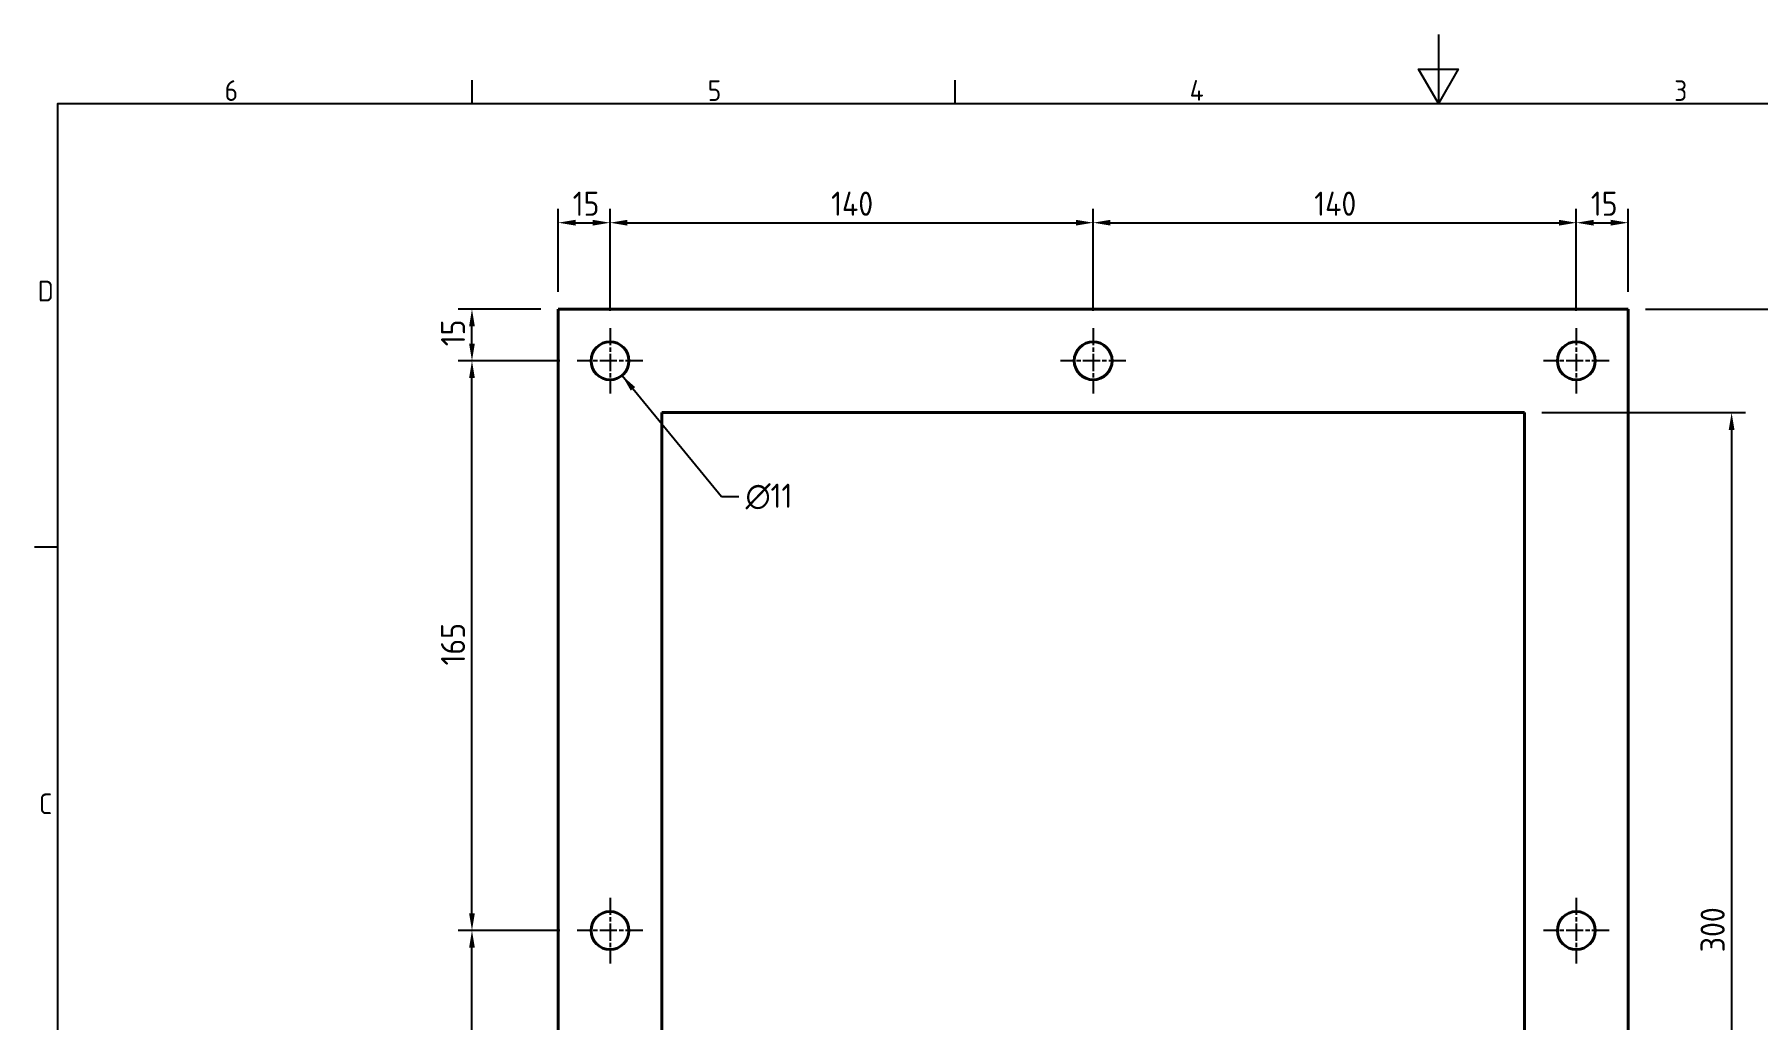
# Model space of a CAD drawing. Header units: millimetres. Extents: x 0 to 840, y 0 to 594.
# Drawn here: x 13.2 to 512.5, y 308.7 to 594 of the extents above; entities that cross this region are included whole.
import ezdxf

# ---------------------------------------------------------------- set-up
doc = ezdxf.new("R2010")
doc.units = ezdxf.units.MM
doc.header["$LTSCALE"] = 2
doc.linetypes.add('CHAIN', pattern=[0.35429999999999995, 0.2362, -0.0295, 0.0591, -0.0295])
doc.layers.get('0').update_dxf_attribs({"color": 3, "lineweight": 25})
for name, color, linetype, lineweight in [('가시적인 것(ISO)', 3, 'Continuous', 40), ('경계(ISO)', 7, 'Continuous', 25), ('기호(ISO)', 5, 'Continuous', 25), ('중심 표식(ISO)', 1, 'Continuous', 25), ('치수(ISO)', 2, 'Continuous', 25)]:
    doc.layers.add(name, color=color, linetype=linetype, lineweight=lineweight)
doc.styles.add('문자 텍스트_M2B', font='isocp.shx')
doc.styles.add('치수 텍스트_PSTEK_POSCO', font='isocp.shx')
doc.dimstyles.new('치수_PSTEK_POSCO', dxfattribs={"dimscale": 2, "dimtxt": 3.5, "dimasz": 2.5, "dimexe": 2, "dimexo": 2.5, "dimgap": 1, "dimtad": 1, "dimrnd": 1e-08, "dimdsep": 46, "dimtxsty": '치수 텍스트_PSTEK_POSCO', "dimcen": 0.09, "dimdle": 10, "dimclrd": 7, "dimclre": 7, "dimclrt": 2, "dimadec": 1, "dimazin": 2, "dimtfac": 1, "dimtmove": 0, "dimatfit": 3, "dimfxl": 0, "dimtolj": 1, "dimlwd": -1, "dimlwe": -1, "dimarcsym": 0})
doc.dimstyles.new('치수_PSTEK_POSCO$7', dxfattribs={"dimscale": 2, "dimtxt": 3.5, "dimasz": 2.5, "dimexe": 2, "dimexo": 2.5, "dimgap": 1, "dimtad": 1, "dimrnd": 1e-08, "dimdsep": 46, "dimtxsty": '치수 텍스트_PSTEK_POSCO', "dimcen": 0.09, "dimdle": 10, "dimclrd": 7, "dimclre": 7, "dimclrt": 2, "dimadec": 1, "dimazin": 2, "dimtfac": 1, "dimtmove": 0, "dimatfit": 3, "dimfxl": 0, "dimtolj": 1, "dimlwd": -1, "dimlwe": -1, "dimarcsym": 0})

# ---------------------------------------------------------------- blocks, each defined once
blk = doc.blocks.new('경계 Default Border')
at = {"layer": '경계(ISO)'}
for p, q in [((70, 287.0000076293945), (70, 290.4000091552734)), ((140, 287.0000076293945), (140, 290.4000091552734)), ((10, 222.7499961853027), (6.599999666213989, 222.7499961853027))]:
    blk.add_line(p, q, dxfattribs=at)
at = {"layer": '경계(ISO)', "flags": 128}
for points in [[(210, 297.0000076293945), (210, 287.0000076293945), (207.1132469177246, 292.0000076293945), (212.8867530822754, 292.0000076293945), (210, 287.0000076293945)], [(10, 10), (10, 287.0000076293945), (410, 287.0000076293945), (410, 10), (10, 10)]]:
    blk.add_lwpolyline(points, dxfattribs=at)
at = {"layer": '경계(ISO)', "color": 2, "char_height": 3.00000011920929, "attachment_point": 7, "style": '문자 텍스트_M2B'}
for s, insert in [('6', (34.14453946055966, 287.3713945155963)), ('5', (104.1445394605597, 287.3713945155963)), ('4', (173.9734701308116, 287.4)), ('3', (244.1685395229535, 287.3713945155963)), ('D', (7.078270083685684, 258.3463944559917)), ('C', (7.244539400955009, 184.0963944559917))]:
    blk.add_mtext(s, dxfattribs=dict(at, insert=insert))
blk = doc.blocks.new('*D22')
at = {"layer": 'Defpoints', "color": 0, "transparency": 16777216}
for p in [(139.9761594344938, 514.4862587397857), (164.9761594344938, 514.4862587397857), (170.4761594344938, 499.4862587397856)]:
    blk.add_point(p, dxfattribs=at)
at = {"layer": '치수(ISO)', "color": 7, "transparency": 16777216}
for p, q in [((159.9761594344938, 514.4862587397857), (135.9761594344938, 514.4862587397857)), ((139.9761594344938, 504.4862587397856), (139.9761594344938, 509.4862587397857)), ((165.4761594344938, 499.4862587397856), (135.9761594344938, 499.4862587397856))]:
    blk.add_line(p, q, dxfattribs=at)
for points in [[(139.1428261011605, 509.4862587397857), (140.8094927678272, 509.4862587397857), (139.9761594344938, 514.4862587397857)], [(139.1428261011605, 504.4862587397856), (140.8094927678272, 504.4862587397856), (139.9761594344938, 499.4862587397856)]]:
    blk.add_solid(points, dxfattribs=at)
at = {"layer": '치수(ISO)', "color": 2, "transparency": 16777216, "insert": (134.4761594344938, 503.7112839929551), "char_height": 7, "attachment_point": 4, "rotation": 90, "style": '치수 텍스트_PSTEK_POSCO'}
blk.add_mtext('\\A1;15', dxfattribs=at)
blk = doc.blocks.new('*D23')
at = {"layer": 'Defpoints', "color": 0, "transparency": 16777216}
for p in [(139.9761594344938, 499.4862587397856), (170.4761594344938, 499.4862587397856), (170.4761594344939, 334.4862587397857)]:
    blk.add_point(p, dxfattribs=at)
at = {"layer": '치수(ISO)', "color": 7, "transparency": 16777216}
for p, q in [((165.4761594344938, 499.4862587397856), (135.9761594344938, 499.4862587397856)), ((139.9761594344938, 339.4862587397857), (139.9761594344938, 494.4862587397856)), ((165.4761594344939, 334.4862587397857), (135.9761594344938, 334.4862587397857))]:
    blk.add_line(p, q, dxfattribs=at)
for points in [[(139.1428261011605, 494.4862587397856), (140.8094927678272, 494.4862587397856), (139.9761594344938, 499.4862587397856)], [(139.1428261011605, 339.4862587397857), (140.8094927678272, 339.4862587397857), (139.9761594344938, 334.4862587397857)]]:
    blk.add_solid(points, dxfattribs=at)
at = {"layer": '치수(ISO)', "color": 2, "transparency": 16777216, "insert": (134.4761594344938, 411.2612839929552), "char_height": 7, "attachment_point": 4, "rotation": 90, "style": '치수 텍스트_PSTEK_POSCO'}
blk.add_mtext('\\A1;165', dxfattribs=at)
blk = doc.blocks.new('*D24')
at = {"layer": 'Defpoints', "color": 0, "transparency": 16777216}
for p in [(139.9761594344938, 334.4862587397857), (170.4761594344939, 334.4862587397857), (179.976159434494, 169.4862587397857)]:
    blk.add_point(p, dxfattribs=at)
at = {"layer": '치수(ISO)', "color": 7, "transparency": 16777216}
for p, q in [((165.4761594344939, 334.4862587397857), (135.9761594344938, 334.4862587397857)), ((139.9761594344938, 174.4862587397857), (139.9761594344938, 329.4862587397857)), ((174.976159434494, 169.4862587397857), (135.9761594344938, 169.4862587397857))]:
    blk.add_line(p, q, dxfattribs=at)
for points in [[(139.1428261011605, 329.4862587397857), (140.8094927678272, 329.4862587397857), (139.9761594344938, 334.4862587397857)], [(139.1428261011604, 174.4862587397857), (140.8094927678271, 174.4862587397857), (139.9761594344938, 169.4862587397857)]]:
    blk.add_solid(points, dxfattribs=at)
at = {"layer": '치수(ISO)', "color": 2, "transparency": 16777216, "insert": (134.4761594344938, 246.2612839929551), "char_height": 7, "attachment_point": 4, "rotation": 90, "style": '치수 텍스트_PSTEK_POSCO'}
blk.add_mtext('\\A1;165', dxfattribs=at)
blk = doc.blocks.new('*D26')
at = {"layer": 'Defpoints', "color": 0, "transparency": 16777216}
for p in [(179.9761594344938, 539.4862587397859), (164.9761594344938, 514.4862587397857), (179.9761594344938, 508.9862587397857)]:
    blk.add_point(p, dxfattribs=at)
at = {"layer": '치수(ISO)', "color": 7, "transparency": 16777216}
for p, q in [((164.9761594344938, 519.4862587397857), (164.9761594344938, 543.4862587397859)), ((169.9761594344938, 539.4862587397859), (174.9761594344938, 539.4862587397859)), ((179.9761594344938, 513.9862587397856), (179.9761594344938, 543.4862587397859))]:
    blk.add_line(p, q, dxfattribs=at)
for points in [[(169.9761594344938, 540.3195920731192), (169.9761594344938, 538.6529254064525), (164.9761594344938, 539.4862587397859)], [(174.9761594344938, 540.3195920731192), (174.9761594344938, 538.6529254064525), (179.9761594344938, 539.4862587397859)]]:
    blk.add_solid(points, dxfattribs=at)
at = {"layer": '치수(ISO)', "color": 2, "transparency": 16777216, "insert": (169.1611846876632, 544.9862587397859), "char_height": 7, "attachment_point": 4, "style": '치수 텍스트_PSTEK_POSCO'}
blk.add_mtext('\\A1;15', dxfattribs=at)
blk = doc.blocks.new('*D27')
at = {"layer": 'Defpoints', "color": 0, "transparency": 16777216}
for p in [(319.9761594344937, 539.4862587397859), (179.9761594344938, 508.9862587397857), (319.9761594344937, 508.9862587397857)]:
    blk.add_point(p, dxfattribs=at)
at = {"layer": '치수(ISO)', "color": 7, "transparency": 16777216}
for p, q in [((179.9761594344938, 513.9862587397856), (179.9761594344938, 543.4862587397859)), ((184.9761594344938, 539.4862587397859), (314.9761594344937, 539.4862587397859)), ((319.9761594344937, 513.9862587397857), (319.9761594344937, 543.4862587397859))]:
    blk.add_line(p, q, dxfattribs=at)
for points in [[(184.9761594344938, 540.3195920731192), (184.9761594344938, 538.6529254064525), (179.9761594344938, 539.4862587397859)], [(314.9761594344937, 540.3195920731192), (314.9761594344937, 538.6529254064525), (319.9761594344937, 539.4862587397859)]]:
    blk.add_solid(points, dxfattribs=at)
at = {"layer": '치수(ISO)', "color": 2, "transparency": 16777216, "insert": (244.0434035289819, 544.9862587397859), "char_height": 7, "attachment_point": 4, "style": '치수 텍스트_PSTEK_POSCO'}
blk.add_mtext('\\A1;140', dxfattribs=at)
blk = doc.blocks.new('*D28')
at = {"layer": 'Defpoints', "color": 0, "transparency": 16777216}
for p in [(459.9761594344937, 539.4862587397859), (319.9761594344937, 508.9862587397857), (459.9761594344937, 508.9862587397859)]:
    blk.add_point(p, dxfattribs=at)
at = {"layer": '치수(ISO)', "color": 7, "transparency": 16777216}
for p, q in [((319.9761594344937, 513.9862587397857), (319.9761594344937, 543.4862587397859)), ((324.9761594344937, 539.4862587397859), (454.9761594344937, 539.4862587397859)), ((459.9761594344937, 513.9862587397859), (459.9761594344937, 543.4862587397859))]:
    blk.add_line(p, q, dxfattribs=at)
for points in [[(324.9761594344937, 540.3195920731192), (324.9761594344937, 538.6529254064525), (319.9761594344937, 539.4862587397859)], [(454.9761594344937, 540.3195920731192), (454.9761594344937, 538.6529254064525), (459.9761594344937, 539.4862587397859)]]:
    blk.add_solid(points, dxfattribs=at)
at = {"layer": '치수(ISO)', "color": 2, "transparency": 16777216, "insert": (384.0434035289819, 544.9862587397859), "char_height": 7, "attachment_point": 4, "style": '치수 텍스트_PSTEK_POSCO'}
blk.add_mtext('\\A1;140', dxfattribs=at)
blk = doc.blocks.new('*D29')
at = {"layer": 'Defpoints', "color": 0, "transparency": 16777216}
for p in [(474.9761594344937, 539.4862587397859), (474.9761594344937, 514.4862587397859), (459.9761594344937, 508.9862587397859)]:
    blk.add_point(p, dxfattribs=at)
at = {"layer": '치수(ISO)', "color": 7, "transparency": 16777216}
for p, q in [((459.9761594344937, 513.9862587397859), (459.9761594344937, 543.4862587397859)), ((464.9761594344937, 539.4862587397859), (469.9761594344937, 539.4862587397859)), ((474.9761594344937, 519.4862587397859), (474.9761594344937, 543.4862587397859))]:
    blk.add_line(p, q, dxfattribs=at)
for points in [[(464.9761594344937, 540.3195920731192), (464.9761594344937, 538.6529254064525), (459.9761594344937, 539.4862587397859)], [(469.9761594344937, 540.3195920731192), (469.9761594344937, 538.6529254064525), (474.9761594344937, 539.4862587397859)]]:
    blk.add_solid(points, dxfattribs=at)
at = {"layer": '치수(ISO)', "color": 2, "transparency": 16777216, "insert": (464.2011846876632, 544.9862587397859), "char_height": 7, "attachment_point": 4, "style": '치수 텍스트_PSTEK_POSCO'}
blk.add_mtext('\\A1;15', dxfattribs=at)
blk = doc.blocks.new('*D31')
at = {"layer": 'Defpoints', "color": 0, "transparency": 16777216}
for p in [(444.9761594344937, 484.4862587397859), (444.9761594344939, 184.4862587397859), (504.9761594344939, 184.4862587397858)]:
    blk.add_point(p, dxfattribs=at)
at = {"layer": '치수(ISO)', "color": 7, "transparency": 16777216}
for p, q in [((449.9761594344937, 484.4862587397859), (508.976159434494, 484.4862587397859)), ((504.976159434494, 479.4862587397859), (504.9761594344939, 189.4862587397858)), ((449.9761594344939, 184.4862587397858), (508.9761594344939, 184.4862587397858))]:
    blk.add_line(p, q, dxfattribs=at)
for points in [[(504.1428261011607, 479.4862587397859), (505.8094927678273, 479.4862587397859), (504.976159434494, 484.4862587397859)], [(504.1428261011606, 189.4862587397858), (505.8094927678272, 189.4862587397858), (504.9761594344939, 184.4862587397858)]]:
    blk.add_solid(points, dxfattribs=at)
at = {"layer": '치수(ISO)', "color": 2, "transparency": 16777216, "insert": (499.4761594344939, 328.1835028342741), "char_height": 7, "attachment_point": 4, "rotation": 90, "style": '치수 텍스트_PSTEK_POSCO'}
blk.add_mtext('\\A1;300', dxfattribs=at)
blk = doc.blocks.new('*D33')
at = {"layer": 'Defpoints', "color": 0, "transparency": 16777216}
for p in [(474.9761594344937, 514.4862587397859), (526.4410035083382, 514.4862587397859), (474.9761594344939, 154.4862587397859)]:
    blk.add_point(p, dxfattribs=at)
at = {"layer": '치수(ISO)', "color": 7, "transparency": 16777216}
for p, q in [((479.9761594344937, 514.4862587397859), (530.4410035083382, 514.4862587397859)), ((526.4410035083381, 159.4862587397859), (526.4410035083382, 509.4862587397859)), ((479.9761594344939, 154.4862587397859), (530.4410035083381, 154.4862587397859))]:
    blk.add_line(p, q, dxfattribs=at)
for points in [[(525.6076701750048, 509.4862587397859), (527.2743368416716, 509.4862587397859), (526.4410035083382, 514.4862587397859)], [(525.6076701750047, 159.4862587397859), (527.2743368416715, 159.4862587397859), (526.4410035083381, 154.4862587397859)]]:
    blk.add_solid(points, dxfattribs=at)
at = {"layer": '치수(ISO)', "color": 2, "transparency": 16777216, "insert": (520.9410035083381, 328.1835028342741), "char_height": 7, "attachment_point": 4, "rotation": 90, "style": '치수 텍스트_PSTEK_POSCO'}
blk.add_mtext('\\A1;360', dxfattribs=at)

msp = doc.modelspace()

# ---------------------------------------------------------------- linework, layer by layer
at = {"layer": '가시적인 것(ISO)'}
for p, q in [((164.9761594344938, 514.4862587397857), (164.9761594344939, 154.4862587397857)), ((474.9761594344937, 514.4862587397859), (164.9761594344938, 514.4862587397857)), ((474.9761594344939, 154.486258739786), (474.9761594344937, 514.4862587397859)), ((194.9761594344939, 184.4862587397857), (194.9761594344938, 484.4862587397858)), ((194.9761594344938, 484.4862587397858), (444.9761594344937, 484.4862587397859)), ((444.9761594344937, 484.4862587397859), (444.9761594344939, 184.4862587397859))]:
    msp.add_line(p, q, dxfattribs=at)
for centre in [(179.9761594344938, 499.4862587397857), (319.9761594344937, 499.4862587397858), (459.9761594344937, 499.4862587397859), (179.9761594344939, 334.4862587397857), (459.9761594344938, 334.4862587397859)]:
    msp.add_circle(centre, 5.5, dxfattribs=at)
at = {"layer": '중심 표식(ISO)', "linetype": 'CHAIN', "ltscale": 10.55637073516846}
for p, q in [((179.9761594344938, 508.9862587397857), (179.9761594344938, 489.9862587397856)), ((319.9761594344937, 508.9862587397857), (319.9761594344937, 489.9862587397857)), ((459.9761594344937, 508.9862587397859), (459.9761594344937, 489.9862587397859)), ((189.4761594344938, 499.4862587397856), (170.4761594344938, 499.4862587397856)), ((329.4761594344937, 499.4862587397857), (310.4761594344938, 499.4862587397857)), ((469.4761594344937, 499.4862587397859), (450.4761594344936, 499.4862587397859)), ((179.9761594344939, 343.9862587397857), (179.9761594344939, 324.9862587397857)), ((459.9761594344938, 343.9862587397859), (459.9761594344938, 324.9862587397859)), ((189.4761594344939, 334.4862587397857), (170.4761594344939, 334.4862587397857)), ((469.4761594344938, 334.4862587397859), (450.4761594344938, 334.4862587397859))]:
    msp.add_line(p, q, dxfattribs=at)

# ---------------------------------------------------------------- block references
at = {"xscale": 2, "yscale": 2, "zscale": 2}
msp.add_blockref('경계 Default Border', (0, 0), dxfattribs=at)

# ---------------------------------------------------------------- texts
at = {"layer": '기호(ISO)', "color": 2, "insert": (219.2567102012256, 460.175439457951), "char_height": 6.99999988079071, "width": 15.77672351002693, "attachment_point": 4, "line_spacing_factor": 0.612500011920929, "style": '치수 텍스트_PSTEK_POSCO'}
msp.add_mtext('{\\fAIGDT|b0|i0;\\H7.0000;n\\fisocp|b0|i0;\\H7.0000;11}', dxfattribs=at)

# ---------------------------------------------------------------- dimensions: what is measured, and where the dimension line sits
at = {"layer": '치수(ISO)', "color": 7}
for base, p1, p2, angle, picture, middle in [((179.9761594344938, 539.4862587397859), (164.9761594344938, 514.4862587397857), (179.9761594344938, 508.9862587397857), 180, '*D26', (172.4561594344938, 539.4862587397859)), ((319.9761594344937, 539.4862587397859), (179.9761594344938, 508.9862587397857), (319.9761594344937, 508.9862587397857), 180, '*D27', (249.9961594344937, 539.4862587397859)), ((459.9761594344937, 539.4862587397859), (319.9761594344937, 508.9862587397857), (459.9761594344937, 508.9862587397859), 180, '*D28', (389.9961594344937, 539.4862587397859)), ((474.9761594344937, 539.4862587397859), (459.9761594344937, 508.9862587397859), (474.9761594344937, 514.4862587397859), 180, '*D29', (467.4961594344937, 539.4862587397859)), ((139.9761594344938, 514.4862587397857), (170.4761594344938, 499.4862587397856), (164.9761594344938, 514.4862587397857), 90, '*D22', (139.9761594344938, 507.0062587397857)), ((526.4410035083382, 514.4862587397859), (474.9761594344939, 154.4862587397859), (474.9761594344937, 514.4862587397859), 90, '*D33', (526.4410035083381, 334.4862587397859)), ((139.9761594344938, 499.4862587397856), (170.4761594344939, 334.4862587397857), (170.4761594344938, 499.4862587397856), 90, '*D23', (139.9761594344938, 417.0062587397857)), ((504.9761594344939, 184.4862587397858), (444.9761594344937, 484.4862587397859), (444.9761594344939, 184.4862587397859), 90, '*D31', (504.9761594344939, 334.4862587397859)), ((139.9761594344938, 334.4862587397857), (179.976159434494, 169.4862587397857), (170.4761594344939, 334.4862587397857), 90, '*D24', (139.9761594344938, 252.0062587397857))]:
    dim = msp.add_linear_dim(base=base, p1=p1, p2=p2, angle=angle, dimstyle='치수_PSTEK_POSCO', override={"dimdec": 2, "dimtp": 0, "dimtm": -0, "dimtdec": 2, "dimtofl": 0, "dimatfit": 1}, dxfattribs=at)
    dim.commit()
    dim.dimension.update_dxf_attribs({"geometry": picture, "text_midpoint": middle, "dimtype": 160})

# ---------------------------------------------------------------- leaders
at = {"layer": '기호(ISO)', "color": 7, "annotation_type": 0, "has_hookline": 1, "hookline_direction": 0, "text_width": 14.24987514130771}
msp.add_leader([(183.4565605728597, 495.2275256046783), (212.2567102012256, 460.175439457951), (217.2567102012256, 460.175439457951)], dimstyle='치수_PSTEK_POSCO$7', override={"dimtad": 0}, dxfattribs=at)

doc.saveas('drawing.dxf')
